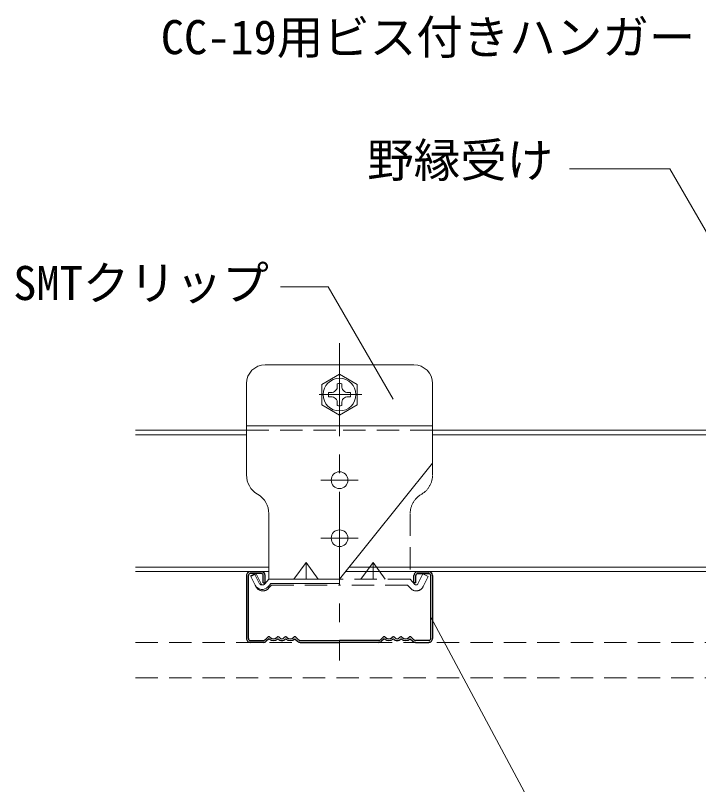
# Model space of a CAD drawing. Units: millimetres on the paper, enlarged 20 times, with parts at other scales. Extents: x -7779 to 7778, y -5419 to 5375.
# Drawn here: x 2303 to 3038, y -4385 to -3558 of the extents above; entities that cross this region are included whole.
import ezdxf
from ezdxf.enums import TextEntityAlignment as Align

# ---------------------------------------------------------------- set-up
doc = ezdxf.new("R2010")
doc.units = ezdxf.units.MM
doc.header["$LTSCALE"] = 20
doc.linetypes.add('CHAIN1', pattern=[8, 5, -1, 1, -1])
doc.linetypes.add('DASHED1', pattern=[1.8, 1.2, -0.6])
for name, color, linetype, lineweight in [('5-0_中心線', 4, 'CHAIN1', 9), ('5-2_太線１', 3, 'Continuous', 18), ('5-3_太線２', 2, 'Continuous', 25), ('5-6_文字', 7, 'DASHED1', 18), ('5-8_隠線', 4, 'DASHED1', 9), ('5-A_中線', 7, 'Continuous', 18), ('5-B_太線１', 4, 'Continuous', 9)]:
    doc.layers.add(name, color=color, linetype=linetype, lineweight=lineweight)
doc.styles.add('ＭＳ ゴシック', font='')
doc.styles.get('ＭＳ ゴシック').set_extended_font_data('MS Gothic')

msp = doc.modelspace()

# ---------------------------------------------------------------- linework, layer by layer
at = {"layer": '5-0_中心線'}
for p, q in [((2651.83, -3910.71), (2651.83, -4252.04)), ((2630.01, -3966.17), (2675.83, -3966.17)), ((2631.83, -4058.17), (2671.83, -4058.17)), ((2631.83, -4120.57), (2671.83, -4120.57))]:
    msp.add_line(p, q, dxfattribs=at)
at = {"layer": '5-2_太線１'}
for p, q in [((2432.5, -4004.5), (2551.83, -4004.5)), ((2432.5, -4009.29), (2551.83, -4009.29)), ((2751.83, -4004.5), (3082.01, -4004.5)), ((2751.83, -4009.29), (3082.01, -4009.29)), ((2432.5, -4151.69), (2575.83, -4151.69)), ((2432.5, -4156.5), (2575.83, -4156.5)), ((2658.3, -4156.5), (3287.81, -4156.5)), ((2662.15, -4151.69), (3287.81, -4151.69))]:
    msp.add_line(p, q, dxfattribs=at)
at = {"layer": '5-3_太線２'}
for p, q in [((2567.82, -4156.57), (2555.82, -4156.57)), ((2567.82, -4158.57), (2555.82, -4158.57)), ((2735.83, -4156.57), (2747.83, -4156.57)), ((2735.83, -4158.57), (2747.83, -4158.57)), ((2551.82, -4160.57), (2551.83, -4228.4)), ((2553.83, -4228.48), (2553.82, -4160.57)), ((2569.83, -4168.57), (2569.82, -4160.57)), ((2571.83, -4168.57), (2571.82, -4160.57)), ((2731.83, -4168.57), (2731.83, -4160.57)), ((2733.83, -4168.57), (2733.83, -4160.57)), ((2749.83, -4228.48), (2749.83, -4160.57)), ((2751.83, -4160.57), (2751.83, -4228.4)), ((2569.83, -4168.57), (2571.83, -4168.57)), ((2733.83, -4168.57), (2731.83, -4168.57)), ((2555.82, -4230.57), (2570.17, -4230.57)), ((2555.82, -4230.57), (2570.17, -4230.57)), ((2570.17, -4232.57), (2555.82, -4232.57)), ((2570.17, -4232.57), (2555.82, -4232.57)), ((2571.58, -4229.99), (2574.41, -4227.16)), ((2574.41, -4227.16), (2571.58, -4229.99)), ((2575.82, -4228.57), (2573, -4231.4)), ((2575.82, -4228.57), (2573, -4231.4)), ((2603.82, -4228.57), (2606.65, -4231.4)), ((2605.24, -4227.16), (2608.07, -4229.99)), ((2609.48, -4230.57), (2651.83, -4230.57)), ((2609.48, -4232.57), (2651.83, -4232.57)), ((2694.17, -4230.57), (2651.83, -4230.57)), ((2694.17, -4232.57), (2651.83, -4232.57)), ((2698.42, -4227.16), (2695.59, -4229.99)), ((2699.83, -4228.57), (2697, -4231.4)), ((2727.83, -4228.57), (2730.66, -4231.4)), ((2727.83, -4228.57), (2730.66, -4231.4)), ((2732.07, -4229.99), (2729.25, -4227.16)), ((2729.25, -4227.16), (2732.07, -4229.99)), ((2747.83, -4230.57), (2733.49, -4230.57)), ((2747.83, -4230.57), (2733.49, -4230.57)), ((2733.49, -4232.57), (2747.83, -4232.57)), ((2733.49, -4232.57), (2747.83, -4232.57))]:
    msp.add_line(p, q, dxfattribs=at)
for centre, radius, start, end in [((2555.82, -4160.57), 4, 90.00299, 180.00299), ((2555.82, -4160.57), 2, 90.00299, 180.00299), ((2567.82, -4160.57), 4, 0.00299, 90.00299), ((2567.82, -4160.57), 2, 0.00299, 90.00299), ((2735.83, -4160.57), 4, 89.99699, 179.99699), ((2735.83, -4160.57), 2, 89.99699, 179.99699), ((2747.83, -4160.57), 4, 359.99699, 89.99699), ((2747.83, -4160.57), 2, 359.99699, 89.99699), ((2555.82, -4228.57), 4, 177.476, 270), ((2555.82, -4228.57), 4, 177.476, 270), ((2555.82, -4228.57), 2, 177.476, 270), ((2555.82, -4228.57), 2, 177.476, 270), ((2570.17, -4228.57), 2, 269.99998, 314.99998), ((2570.17, -4228.57), 2, 270, 314.99998), ((2570.17, -4228.57), 4, 270, 315), ((2570.17, -4228.57), 4, 270, 314.99998), ((2575.82, -4228.57), 2, 46.39717, 135), ((2580.82, -4223.32), 7.25, 226.39717, 313.60281), ((2580.82, -4223.32), 5.25, 226.39717, 313.60281), ((2585.82, -4228.57), 2, 36.86989, 133.60281), ((2589.82, -4225.57), 5, 216.86989, 323.1301), ((2589.82, -4225.57), 3, 216.86989, 323.1301), ((2593.82, -4228.57), 2, 36.86989, 143.1301), ((2593.82, -4228.57), 2, 46.39717, 143.1301), ((2598.82, -4223.32), 7.25, 226.39717, 313.60281), ((2598.82, -4223.32), 5.25, 226.39717, 313.60281), ((2603.82, -4228.57), 2, 44.99998, 133.60281), ((2609.48, -4228.57), 4, 225, 270), ((2609.48, -4228.57), 2, 225, 270), ((2694.17, -4228.57), 2, 270, 315), ((2694.17, -4228.57), 4, 270, 315), ((2699.83, -4228.57), 2, 46.39719, 135.00002), ((2704.83, -4223.32), 7.25, 226.39719, 313.60283), ((2704.83, -4223.32), 5.25, 226.39719, 313.60283), ((2709.83, -4228.57), 2, 36.8699, 143.13011), ((2709.83, -4228.57), 2, 36.8699, 133.60283), ((2713.83, -4225.57), 5, 216.8699, 323.13011), ((2713.83, -4225.57), 3, 216.8699, 323.13011), ((2717.83, -4228.57), 2, 46.39719, 143.13011), ((2722.83, -4223.32), 7.25, 226.39719, 313.60283), ((2722.83, -4223.32), 5.25, 226.39719, 313.60283), ((2727.83, -4228.57), 2, 45, 133.60283), ((2733.49, -4228.57), 4, 225, 270), ((2733.49, -4228.57), 4, 225.00002, 270), ((2733.49, -4228.57), 2, 225, 270), ((2733.49, -4228.57), 2, 225.00002, 270), ((2747.83, -4228.57), 4, 270, 2.524), ((2747.83, -4228.57), 4, 269.99997, 2.524), ((2747.83, -4228.57), 2, 270, 2.524), ((2747.83, -4228.57), 2, 269.99997, 2.524)]:
    msp.add_arc(centre, radius, start, end, dxfattribs=at)
at = {"layer": '5-6_文字', "linetype": 'Continuous'}
for p, q in [((3006.95, -3723.41), (2898.95, -3723.41)), ((3203.95, -4064.63), (3006.95, -3723.41)), ((2639.64, -3850.29), (2588.2, -3850.29)), ((2709.36, -3971.06), (2639.64, -3850.29))]:
    msp.add_line(p, q, dxfattribs=at)
msp.add_lwpolyline([(2750.09, -4205.28), (2866.92, -4423.59), (2961.49, -4423.59)], dxfattribs=at)
at = {"layer": '5-8_隠線'}
for p, q in [((2432.5, -4232.57), (3693.81, -4232.57)), ((2432.5, -4270.57), (3693.81, -4270.57))]:
    msp.add_line(p, q, dxfattribs=at)
at = {"layer": '5-A_中線'}
for p, q in [((2571.82, -3934.17), (2651.82, -3934.17)), ((2731.82, -3934.17), (2651.82, -3934.17)), ((2551.82, -3954.17), (2551.82, -4052.58)), ((2751.82, -3954.17), (2751.82, -4039.77)), ((2551.82, -3999.77), (2651.82, -3999.77)), ((2751.82, -3999.77), (2651.82, -3999.77)), ((2751.82, -4039.77), (2651.83, -4164.57)), ((2563.48, -4073.16), (2564.17, -4073.58)), ((2575.82, -4094.16), (2575.82, -4164.57)), ((2602.83, -4164.57), (2615.83, -4146.65)), ((2615.83, -4146.65), (2615.83, -4164.57)), ((2615.83, -4146.65), (2628.83, -4164.57)), ((2560.53, -4159.01), (2556.24, -4161.15)), ((2565.42, -4168.81), (2560.53, -4159.01)), ((2561.12, -4170.95), (2556.24, -4161.15)), ((2651.83, -4169.37), (2651.83, -4164.57))]:
    msp.add_line(p, q, dxfattribs=at)
at = {"layer": '5-A_中線', "linetype": 'DASHED1'}
for p, q in [((2551.82, -4004.57), (2651.82, -4004.57)), ((2751.82, -4004.57), (2651.82, -4004.57)), ((2751.82, -4039.77), (2751.82, -4052.58)), ((2740.17, -4073.16), (2739.48, -4073.58)), ((2727.82, -4094.16), (2727.82, -4164.57)), ((2687.83, -4146.68), (2674.83, -4164.57)), ((2687.83, -4146.68), (2687.83, -4164.57)), ((2687.83, -4146.68), (2700.83, -4164.57)), ((2561.84, -4172.55), (2556.51, -4161.87)), ((2570.84, -4170.14), (2575.82, -4164.57)), ((2575.82, -4164.57), (2651.82, -4164.57)), ((2727.83, -4164.57), (2651.83, -4164.57)), ((2732.81, -4170.14), (2727.83, -4164.57)), ((2741.82, -4172.55), (2747.15, -4161.87)), ((2575.61, -4174.41), (2578.68, -4170.97)), ((2578.68, -4170.97), (2651.82, -4170.97)), ((2724.97, -4170.97), (2651.83, -4170.97)), ((2728.05, -4174.41), (2724.97, -4170.97))]:
    msp.add_line(p, q, dxfattribs=at)
for points in [[(2567.56, -4169.69), (2562.24, -4159.01), (2556.51, -4161.87)], [(2736.09, -4169.69), (2741.42, -4159.01), (2747.15, -4161.87)]]:
    msp.add_lwpolyline(points, dxfattribs=at)
at = {"layer": '5-A_中線'}
for points in [[(2571.32, -4169.6), (2575.82, -4164.57), (2651.83, -4164.57)], [(2574.9, -4172.81), (2577.97, -4169.37), (2651.83, -4169.37)]]:
    msp.add_lwpolyline(points, dxfattribs=at)
for centre in [(2651.83, -4058.17), (2651.83, -4120.57)]:
    msp.add_circle(centre, 9, dxfattribs=at)
for centre, radius, start, end in [((2571.82, -3954.17), 20, 90, 180), ((2731.82, -3954.17), 20, 0, 90), ((2575.82, -4052.58), 24, 180, 239.03689), ((2551.82, -4094.16), 24, 0, 59.03689), ((2568.64, -4167.2), 8.4, 206.5, 318.15813), ((2568.64, -4167.2), 3.6, 206.5, 318.15813)]:
    msp.add_arc(centre, radius, start, end, dxfattribs=at)
at = {"layer": '5-A_中線', "linetype": 'DASHED1'}
for centre, radius, start, end in [((2727.82, -4052.58), 24, 300.96311, 0), ((2751.82, -4094.16), 24, 120.96311, 180), ((2569.35, -4168.8), 8.4, 206.5, 269.34939), ((2569.35, -4168.8), 2, 206.5, 318.15813), ((2569.35, -4168.8), 8.4, 269.34939, 318.15813), ((2734.3, -4168.8), 8.4, 221.84187, 333.5), ((2734.3, -4168.8), 2, 221.84187, 333.5)]:
    msp.add_arc(centre, radius, start, end, dxfattribs=at)
at = {"layer": '5-B_太線１'}
for p, q in [((2651.83, -3944.17), (2632.78, -3955.17)), ((2651.83, -3944.17), (2670.88, -3955.17)), ((2632.78, -3955.17), (2632.78, -3977.17)), ((2649.43, -3954.42), (2649.43, -3956.64)), ((2654.23, -3954.42), (2654.23, -3956.64)), ((2654.23, -3954.42), (2654.23, -3957.68)), ((2670.88, -3955.17), (2670.88, -3977.17)), ((2640.07, -3963.77), (2642.42, -3963.77)), ((2640.07, -3968.57), (2642.42, -3968.57)), ((2663.59, -3963.77), (2661.23, -3963.77)), ((2663.59, -3968.57), (2661.23, -3968.57)), ((2651.83, -3988.17), (2632.78, -3977.17)), ((2649.43, -3977.93), (2649.43, -3975.71)), ((2651.83, -3988.17), (2670.88, -3977.17)), ((2654.23, -3977.93), (2654.23, -3974.67)), ((2654.23, -3977.93), (2654.23, -3975.71))]:
    msp.add_line(p, q, dxfattribs=at)
msp.add_circle((2651.83, -3966.17), 17.6, dxfattribs=at)
for centre, radius, start, end in [((2643.05, -3957.39), 6.42, 264.36299, 6.67345), ((2651.83, -3966.17), 12, 78.46303, 101.53696), ((2660.6, -3957.39), 6.42, 173.32654, 275.63699), ((2651.83, -3966.17), 12, 168.46303, 191.51331), ((2643.05, -3974.96), 6.42, 353.32654, 95.63699), ((2660.6, -3974.96), 6.42, 84.36299, 186.67345), ((2651.83, -3966.17), 12, 348.48668, 11.53696), ((2651.83, -3966.17), 12, 258.46303, 281.53696)]:
    msp.add_arc(centre, radius, start, end, dxfattribs=at)

# ---------------------------------------------------------------- texts
at = {"layer": '5-6_文字', "style": 'ＭＳ ゴシック'}
for s, p in [('CC-19用ビス付きハンガー', (2459.62, -3611.19)), ('野縁受け', (2681.55, -3743.5)), ('SMTクリップ', (2300.96, -3875.55))]:
    msp.add_text(s, height=36.66, dxfattribs=at).set_placement(p, align=Align.BOTTOM_LEFT)

doc.saveas('drawing.dxf')
